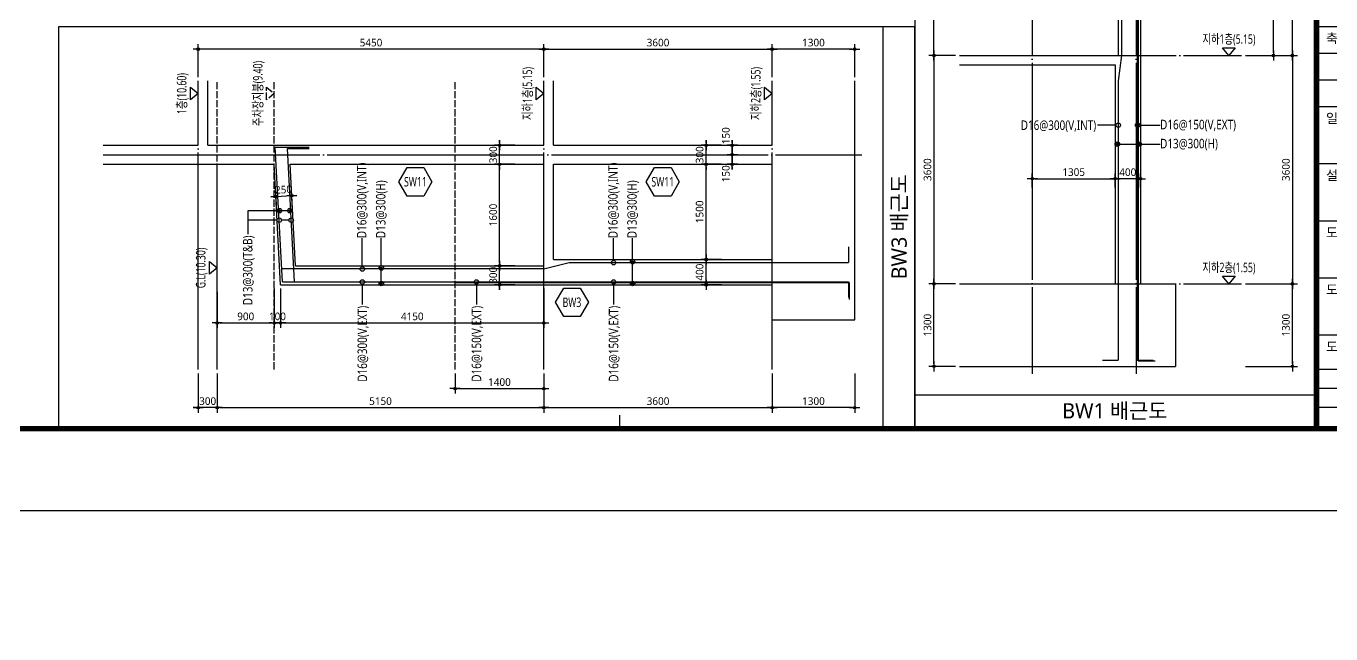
# Model space of a CAD drawing. Header units: millimetres. Extents: x 317501 to 2277231, y -321722 to 1186893.
# Drawn here: x 342548 to 363118, y -245830 to -236252 of the extents above; entities that cross this region are included whole.
import ezdxf
from ezdxf.enums import TextEntityAlignment as Align
from ezdxf.xclip import XClip

# ---------------------------------------------------------------- set-up
doc = ezdxf.new("R2010")
doc.units = ezdxf.units.MM
doc.header["$LTSCALE"] = 57
doc.header["$XCLIPFRAME"] = 0
for name, pattern in [('CEN', [62, 60, -1, 0, -1]), ('FORM_고양장항A-1BL-S-성능$0$HID', [2.3, 1.5, -0.8]), ('HID', [2.5, 2, -0.5])]:
    doc.linetypes.add(name, pattern=pattern)
doc.layers.get('Defpoints').update_dxf_attribs({"color": 145})
for name, color, linetype in [('BAR', 2, 'Continuous'), ('BARR', 1, 'Continuous'), ('CEN', 1, 'CEN'), ('DIM', 7, 'Continuous'), ('FORM_고양장항A-1BL-S-성능$0$FORM', 7, 'Continuous'), ('FORM_고양장항A-1BL-S-성능$0$FTEXT', 3, 'Continuous'), ('GL', 3, 'Continuous'), ('LEADER', 7, 'Continuous'), ('M', 7, 'Continuous'), ('NAME-W', 4, 'Continuous'), ('SEC', 11, 'Continuous'), ('TEXT-배근', 3, 'Continuous'), ('XS-벽체$0$BAR', 3, 'Continuous'), ('XS-벽체$0$WALL', 4, 'Continuous')]:
    doc.layers.add(name, color=color, linetype=linetype)
doc.layers.add('FORM_고양장항A-1BL-S-성능$0$DEFPOINT', color=144, linetype='Continuous', plot=False)
doc.layers.add('TEXT', color=3, linetype='Continuous', lineweight=9)
doc.styles.add('FORM_고양장항A-1BL-S-성능$0$맑은고딕', font='malgun.ttf')
doc.styles.add('맑은고딕', font='malgun.ttf')
doc.dimstyles.new('DIM_40', dxfattribs={"dimscale": 40, "dimtxt": 3, "dimasz": 1, "dimexe": 2, "dimexo": 1.5, "dimgap": 1, "dimtad": 1, "dimdec": 0, "dimzin": 0, "dimdsep": 46, "dimtxsty": '맑은고딕', "dimblk1": 'DIMDOT', "dimblk2": 'DIMDOT', "dimsah": 1, "dimcen": 0.09, "dimdle": 2, "dimclrd": 7, "dimclre": 7, "dimclrt": 6, "dimadec": 0, "dimazin": 0, "dimtfac": 1, "dimtdec": 0, "dimtix": 1, "dimtmove": 2, "dimatfit": 3, "dimldrblk": 'DIMDOT', "dimfxl": 0, "dimtolj": 1, "dimtzin": 0, "dimarcsym": 0})

# ---------------------------------------------------------------- blocks, each defined once
blk = doc.blocks.new('XS-벽체', base_point=(1093553, 0))
at = {"layer": 'XS-벽체$0$BAR'}
blk.add_line((45421, 441908), (45421, 429669), dxfattribs=at)
at = {"layer": 'XS-벽체$0$WALL'}
blk.add_line((45391, 441538), (45391, 397938), dxfattribs=at)
blk = doc.blocks.new('DIMDOT')
at = {"layer": 'DIM', "linetype": 'Continuous'}
blk.add_line((-2, 0), (2, 0), dxfattribs=at)
for radius in [0.5, 0.25]:
    blk.add_circle((0, 0), radius, dxfattribs=at)
blk = doc.blocks.new('*D222')
at = {"layer": 'Defpoints', "color": 0, "transparency": 16777216}
for p in [(361711, -236714), (361711, -240314), (362511, -240314)]:
    blk.add_point(p, dxfattribs=at)
at = {"layer": 'DIM', "color": 7, "lineweight": -2, "transparency": 16777216}
for p, q in [((361771, -236714), (362591, -236714)), ((362511, -236754), (362511, -240274)), ((361771, -240314), (362591, -240314))]:
    blk.add_line(p, q, dxfattribs=at)
at = {"layer": 'DIM', "color": 7, "lineweight": -2, "transparency": 16777216, "xscale": 40, "yscale": 40, "zscale": 40}
for p, rotation in [((362511, -236714), 90), ((362511, -240314), 270)]:
    blk.add_blockref('DIMDOT', p, dxfattribs=dict(at, rotation=rotation))
at = {"layer": 'DIM', "color": 6, "transparency": 16777216, "insert": (362409, -238514), "char_height": 120, "attachment_point": 5, "rotation": 90, "style": '맑은고딕'}
blk.add_mtext('\\A1;3600', dxfattribs=at)
blk = doc.blocks.new('*D223')
at = {"layer": 'Defpoints', "color": 0, "transparency": 16777216}
for p in [(361711, -231564), (362511, -231564), (361711, -236714)]:
    blk.add_point(p, dxfattribs=at)
at = {"layer": 'DIM', "color": 7, "lineweight": -2, "transparency": 16777216}
for p, q in [((361771, -231564), (362591, -231564)), ((362511, -236674), (362511, -231604)), ((361771, -236714), (362591, -236714))]:
    blk.add_line(p, q, dxfattribs=at)
at = {"layer": 'DIM', "color": 7, "lineweight": -2, "transparency": 16777216, "xscale": 40, "yscale": 40, "zscale": 40}
for p, rotation in [((362511, -231564), 90), ((362511, -236714), 270)]:
    blk.add_blockref('DIMDOT', p, dxfattribs=dict(at, rotation=rotation))
at = {"layer": 'DIM', "color": 6, "transparency": 16777216, "insert": (362409, -234139), "char_height": 120, "attachment_point": 5, "rotation": 90, "style": '맑은고딕'}
blk.add_mtext('\\A1;5150', dxfattribs=at)
blk = doc.blocks.new('*D224')
at = {"layer": 'Defpoints', "color": 0, "transparency": 16777216}
for p in [(361711, -240314), (362511, -240314), (361711, -241614)]:
    blk.add_point(p, dxfattribs=at)
at = {"layer": 'DIM', "color": 7, "lineweight": -2, "transparency": 16777216}
for p, q in [((361771, -240314), (362591, -240314)), ((362511, -241574), (362511, -240354)), ((361771, -241614), (362591, -241614))]:
    blk.add_line(p, q, dxfattribs=at)
at = {"layer": 'DIM', "color": 7, "lineweight": -2, "transparency": 16777216, "xscale": 40, "yscale": 40, "zscale": 40}
for p, rotation in [((362511, -240314), 90), ((362511, -241614), 270)]:
    blk.add_blockref('DIMDOT', p, dxfattribs=dict(at, rotation=rotation))
at = {"layer": 'DIM', "color": 6, "transparency": 16777216, "insert": (362409, -240964), "char_height": 120, "attachment_point": 5, "rotation": 90, "style": '맑은고딕'}
blk.add_mtext('\\A1;1300', dxfattribs=at)
blk = doc.blocks.new('*D226')
at = {"layer": 'Defpoints', "color": 0, "transparency": 16777216}
for p in [(357261, -236714), (356861, -240314), (357261, -240314)]:
    blk.add_point(p, dxfattribs=at)
at = {"layer": 'DIM', "color": 7, "lineweight": -2, "transparency": 16777216}
for p, q in [((357201, -236714), (356781, -236714)), ((356861, -236754), (356861, -240274)), ((357201, -240314), (356781, -240314))]:
    blk.add_line(p, q, dxfattribs=at)
at = {"layer": 'DIM', "color": 7, "lineweight": -2, "transparency": 16777216, "xscale": 40, "yscale": 40, "zscale": 40}
for p, rotation in [((356861, -236714), 90), ((356861, -240314), 270)]:
    blk.add_blockref('DIMDOT', p, dxfattribs=dict(at, rotation=rotation))
at = {"layer": 'DIM', "color": 6, "transparency": 16777216, "insert": (356759, -238514), "char_height": 120, "attachment_point": 5, "rotation": 90, "style": '맑은고딕'}
blk.add_mtext('\\A1;3600', dxfattribs=at)
blk = doc.blocks.new('*D227')
at = {"layer": 'Defpoints', "color": 0, "transparency": 16777216}
for p in [(356861, -231264), (357261, -231264), (357261, -236714)]:
    blk.add_point(p, dxfattribs=at)
at = {"layer": 'DIM', "color": 7, "lineweight": -2, "transparency": 16777216}
for p, q in [((357201, -231264), (356781, -231264)), ((356861, -236674), (356861, -231304)), ((357201, -236714), (356781, -236714))]:
    blk.add_line(p, q, dxfattribs=at)
at = {"layer": 'DIM', "color": 7, "lineweight": -2, "transparency": 16777216, "xscale": 40, "yscale": 40, "zscale": 40}
for p, rotation in [((356861, -231264), 90), ((356861, -236714), 270)]:
    blk.add_blockref('DIMDOT', p, dxfattribs=dict(at, rotation=rotation))
at = {"layer": 'DIM', "color": 6, "transparency": 16777216, "insert": (356759, -233989), "char_height": 120, "attachment_point": 5, "rotation": 90, "style": '맑은고딕'}
blk.add_mtext('\\A1;5450', dxfattribs=at)
blk = doc.blocks.new('*D231')
at = {"layer": 'Defpoints', "color": 0, "transparency": 16777216}
for p in [(356861, -240314), (357261, -240314), (357261, -241614)]:
    blk.add_point(p, dxfattribs=at)
at = {"layer": 'DIM', "color": 7, "lineweight": -2, "transparency": 16777216}
for p, q in [((357201, -240314), (356781, -240314)), ((356861, -241574), (356861, -240354)), ((357201, -241614), (356781, -241614))]:
    blk.add_line(p, q, dxfattribs=at)
at = {"layer": 'DIM', "color": 7, "lineweight": -2, "transparency": 16777216, "xscale": 40, "yscale": 40, "zscale": 40}
for p, rotation in [((356861, -240314), 90), ((356861, -241614), 270)]:
    blk.add_blockref('DIMDOT', p, dxfattribs=dict(at, rotation=rotation))
at = {"layer": 'DIM', "color": 6, "transparency": 16777216, "insert": (356759, -240964), "char_height": 120, "attachment_point": 5, "rotation": 90, "style": '맑은고딕'}
blk.add_mtext('\\A1;1300', dxfattribs=at)
blk = doc.blocks.new('*D236')
at = {"layer": 'Defpoints', "color": 0, "transparency": 16777216}
for p in [(350014, -238429), (350314, -238429), (350314, -240029)]:
    blk.add_point(p, dxfattribs=at)
at = {"layer": 'DIM', "color": 7, "lineweight": -2, "transparency": 16777216}
for p, q in [((350254, -238429), (349934, -238429)), ((350014, -239989), (350014, -238469)), ((350254, -240029), (349934, -240029))]:
    blk.add_line(p, q, dxfattribs=at)
at = {"layer": 'DIM', "color": 7, "lineweight": -2, "transparency": 16777216, "xscale": 40, "yscale": 40, "zscale": 40}
for p, rotation in [((350014, -238429), 90), ((350014, -240029), 270)]:
    blk.add_blockref('DIMDOT', p, dxfattribs=dict(at, rotation=rotation))
at = {"layer": 'DIM', "color": 6, "transparency": 16777216, "insert": (349911, -239229), "char_height": 120, "attachment_point": 5, "rotation": 90, "style": '맑은고딕'}
blk.add_mtext('\\A1;1600', dxfattribs=at)
blk = doc.blocks.new('*D237')
at = {"layer": 'Defpoints', "color": 0, "transparency": 16777216}
for p in [(350711, -241664), (354311, -241664), (354311, -242264)]:
    blk.add_point(p, dxfattribs=at)
at = {"layer": 'DIM', "color": 7, "lineweight": -2, "transparency": 16777216}
for p, q in [((350711, -241724), (350711, -242344)), ((354311, -241724), (354311, -242344)), ((350751, -242264), (354271, -242264))]:
    blk.add_line(p, q, dxfattribs=at)
at = {"layer": 'DIM', "color": 7, "lineweight": -2, "transparency": 16777216, "xscale": 40, "yscale": 40, "zscale": 40, "rotation": 180}
blk.add_blockref('DIMDOT', (350711, -242264), dxfattribs=at)
at = {"layer": 'DIM', "color": 7, "lineweight": -2, "transparency": 16777216, "xscale": 40, "yscale": 40, "zscale": 40}
blk.add_blockref('DIMDOT', (354311, -242264), dxfattribs=at)
at = {"layer": 'DIM', "color": 6, "transparency": 16777216, "insert": (352511, -242162), "char_height": 120, "attachment_point": 5, "style": '맑은고딕'}
blk.add_mtext('\\A1;3600', dxfattribs=at)
blk = doc.blocks.new('*D238')
at = {"layer": 'Defpoints', "color": 0, "transparency": 16777216}
for p in [(345261, -241664), (345561, -241664), (345261, -242264)]:
    blk.add_point(p, dxfattribs=at)
at = {"layer": 'DIM', "color": 7, "lineweight": -2, "transparency": 16777216}
for p, q in [((345261, -241724), (345261, -242344)), ((345561, -241724), (345561, -242344)), ((345221, -242264), (345181, -242264)), ((345561, -242264), (345261, -242264)), ((345601, -242264), (345641, -242264))]:
    blk.add_line(p, q, dxfattribs=at)
at = {"layer": 'DIM', "color": 7, "lineweight": -2, "transparency": 16777216, "xscale": 40, "yscale": 40, "zscale": 40}
blk.add_blockref('DIMDOT', (345261, -242264), dxfattribs=at)
at = {"layer": 'DIM', "color": 7, "lineweight": -2, "transparency": 16777216, "xscale": 40, "yscale": 40, "zscale": 40, "rotation": 180}
blk.add_blockref('DIMDOT', (345561, -242264), dxfattribs=at)
at = {"layer": 'DIM', "color": 6, "transparency": 16777216, "insert": (345411, -242162), "char_height": 120, "attachment_point": 5, "style": '맑은고딕'}
blk.add_mtext('\\A1;300', dxfattribs=at)
blk = doc.blocks.new('*D239')
at = {"layer": 'Defpoints', "color": 0, "transparency": 16777216}
for p in [(354311, -241664), (355611, -241664), (354311, -242264)]:
    blk.add_point(p, dxfattribs=at)
at = {"layer": 'DIM', "color": 7, "lineweight": -2, "transparency": 16777216}
for p, q in [((354311, -241724), (354311, -242344)), ((355611, -241724), (355611, -242344)), ((355571, -242264), (354351, -242264))]:
    blk.add_line(p, q, dxfattribs=at)
at = {"layer": 'DIM', "color": 7, "lineweight": -2, "transparency": 16777216, "xscale": 40, "yscale": 40, "zscale": 40, "rotation": 180}
blk.add_blockref('DIMDOT', (354311, -242264), dxfattribs=at)
at = {"layer": 'DIM', "color": 7, "lineweight": -2, "transparency": 16777216, "xscale": 40, "yscale": 40, "zscale": 40}
blk.add_blockref('DIMDOT', (355611, -242264), dxfattribs=at)
at = {"layer": 'DIM', "color": 6, "transparency": 16777216, "insert": (354961, -242162), "char_height": 120, "attachment_point": 5, "style": '맑은고딕'}
blk.add_mtext('\\A1;1300', dxfattribs=at)
blk = doc.blocks.new('*D240')
at = {"layer": 'Defpoints', "color": 0, "transparency": 16777216}
for p in [(354311, -236614), (350711, -237114), (354311, -237114)]:
    blk.add_point(p, dxfattribs=at)
at = {"layer": 'DIM', "color": 7, "lineweight": -2, "transparency": 16777216}
for p, q in [((350711, -237054), (350711, -236534)), ((354311, -237054), (354311, -236534)), ((350751, -236614), (354271, -236614))]:
    blk.add_line(p, q, dxfattribs=at)
at = {"layer": 'DIM', "color": 7, "lineweight": -2, "transparency": 16777216, "xscale": 40, "yscale": 40, "zscale": 40, "rotation": 180}
blk.add_blockref('DIMDOT', (350711, -236614), dxfattribs=at)
at = {"layer": 'DIM', "color": 7, "lineweight": -2, "transparency": 16777216, "xscale": 40, "yscale": 40, "zscale": 40}
blk.add_blockref('DIMDOT', (354311, -236614), dxfattribs=at)
at = {"layer": 'DIM', "color": 6, "transparency": 16777216, "insert": (352511, -236512), "char_height": 120, "attachment_point": 5, "style": '맑은고딕'}
blk.add_mtext('\\A1;3600', dxfattribs=at)
blk = doc.blocks.new('*D241')
at = {"layer": 'Defpoints', "color": 0, "transparency": 16777216}
for p in [(345261, -236614), (345261, -237114), (350711, -237114)]:
    blk.add_point(p, dxfattribs=at)
at = {"layer": 'DIM', "color": 7, "lineweight": -2, "transparency": 16777216}
for p, q in [((345261, -237054), (345261, -236534)), ((350711, -237054), (350711, -236534)), ((350671, -236614), (345301, -236614))]:
    blk.add_line(p, q, dxfattribs=at)
at = {"layer": 'DIM', "color": 7, "lineweight": -2, "transparency": 16777216, "xscale": 40, "yscale": 40, "zscale": 40, "rotation": 180}
blk.add_blockref('DIMDOT', (345261, -236614), dxfattribs=at)
at = {"layer": 'DIM', "color": 7, "lineweight": -2, "transparency": 16777216, "xscale": 40, "yscale": 40, "zscale": 40}
blk.add_blockref('DIMDOT', (350711, -236614), dxfattribs=at)
at = {"layer": 'DIM', "color": 6, "transparency": 16777216, "insert": (347986, -236512), "char_height": 120, "attachment_point": 5, "style": '맑은고딕'}
blk.add_mtext('\\A1;5450', dxfattribs=at)
blk = doc.blocks.new('*D242')
at = {"layer": 'Defpoints', "color": 0, "transparency": 16777216}
for p in [(354311, -236614), (354311, -237114), (355611, -237114)]:
    blk.add_point(p, dxfattribs=at)
at = {"layer": 'DIM', "color": 7, "lineweight": -2, "transparency": 16777216}
for p, q in [((354311, -237054), (354311, -236534)), ((355611, -237054), (355611, -236534)), ((355571, -236614), (354351, -236614))]:
    blk.add_line(p, q, dxfattribs=at)
at = {"layer": 'DIM', "color": 7, "lineweight": -2, "transparency": 16777216, "xscale": 40, "yscale": 40, "zscale": 40, "rotation": 180}
blk.add_blockref('DIMDOT', (354311, -236614), dxfattribs=at)
at = {"layer": 'DIM', "color": 7, "lineweight": -2, "transparency": 16777216, "xscale": 40, "yscale": 40, "zscale": 40}
blk.add_blockref('DIMDOT', (355611, -236614), dxfattribs=at)
at = {"layer": 'DIM', "color": 6, "transparency": 16777216, "insert": (354961, -236512), "char_height": 120, "attachment_point": 5, "style": '맑은고딕'}
blk.add_mtext('\\A1;1300', dxfattribs=at)
blk = doc.blocks.new('*D245')
at = {"layer": 'Defpoints', "color": 0, "transparency": 16777216}
for p in [(359716, -238656), (359716, -238856), (360116, -238856)]:
    blk.add_point(p, dxfattribs=at)
at = {"layer": 'DIM', "color": 7, "lineweight": -2, "transparency": 16777216}
for p, q in [((359716, -238796), (359716, -238576)), ((360116, -238796), (360116, -238576)), ((360076, -238656), (359756, -238656))]:
    blk.add_line(p, q, dxfattribs=at)
at = {"layer": 'DIM', "color": 7, "lineweight": -2, "transparency": 16777216, "xscale": 40, "yscale": 40, "zscale": 40, "rotation": 180}
blk.add_blockref('DIMDOT', (359716, -238656), dxfattribs=at)
at = {"layer": 'DIM', "color": 7, "lineweight": -2, "transparency": 16777216, "xscale": 40, "yscale": 40, "zscale": 40}
blk.add_blockref('DIMDOT', (360116, -238656), dxfattribs=at)
at = {"layer": 'DIM', "color": 6, "transparency": 16777216, "insert": (359916, -238554), "char_height": 120, "attachment_point": 5, "style": '맑은고딕'}
blk.add_mtext('\\A1;400', dxfattribs=at)
blk = doc.blocks.new('*D246')
at = {"layer": 'Defpoints', "color": 0, "transparency": 16777216}
for p in [(359716, -238656), (358411, -238856), (359716, -238856)]:
    blk.add_point(p, dxfattribs=at)
at = {"layer": 'DIM', "color": 7, "lineweight": -2, "transparency": 16777216}
for p, q in [((358411, -238796), (358411, -238576)), ((359716, -238796), (359716, -238576)), ((358451, -238656), (359676, -238656))]:
    blk.add_line(p, q, dxfattribs=at)
at = {"layer": 'DIM', "color": 7, "lineweight": -2, "transparency": 16777216, "xscale": 40, "yscale": 40, "zscale": 40, "rotation": 180}
blk.add_blockref('DIMDOT', (358411, -238656), dxfattribs=at)
at = {"layer": 'DIM', "color": 7, "lineweight": -2, "transparency": 16777216, "xscale": 40, "yscale": 40, "zscale": 40}
blk.add_blockref('DIMDOT', (359716, -238656), dxfattribs=at)
at = {"layer": 'DIM', "color": 6, "transparency": 16777216, "insert": (359063, -238553), "char_height": 120, "attachment_point": 5, "style": '맑은고딕'}
blk.add_mtext('\\A1;1305', dxfattribs=at)
blk = doc.blocks.new('*D247')
at = {"layer": 'Defpoints', "color": 0, "transparency": 16777216}
for p in [(350014, -240029), (350314, -240029), (350314, -240329)]:
    blk.add_point(p, dxfattribs=at)
at = {"layer": 'DIM', "color": 7, "lineweight": -2, "transparency": 16777216}
for p, q in [((350254, -240029), (349934, -240029)), ((350014, -239989), (350014, -239949)), ((350014, -240329), (350014, -240029)), ((350254, -240329), (349934, -240329)), ((350014, -240369), (350014, -240409))]:
    blk.add_line(p, q, dxfattribs=at)
at = {"layer": 'DIM', "color": 7, "lineweight": -2, "transparency": 16777216, "xscale": 40, "yscale": 40, "zscale": 40}
for p, rotation in [((350014, -240029), 270), ((350014, -240329), 90)]:
    blk.add_blockref('DIMDOT', p, dxfattribs=dict(at, rotation=rotation))
at = {"layer": 'DIM', "color": 6, "transparency": 16777216, "insert": (349912, -240179), "char_height": 120, "attachment_point": 5, "rotation": 90, "style": '맑은고딕'}
blk.add_mtext('\\A1;300', dxfattribs=at)
blk = doc.blocks.new('*D248')
at = {"layer": 'Defpoints', "color": 0, "transparency": 16777216}
for p in [(345561, -241664), (350711, -241664), (350711, -242264)]:
    blk.add_point(p, dxfattribs=at)
at = {"layer": 'DIM', "color": 7, "lineweight": -2, "transparency": 16777216}
for p, q in [((345561, -241724), (345561, -242344)), ((350711, -241724), (350711, -242344)), ((345601, -242264), (350671, -242264))]:
    blk.add_line(p, q, dxfattribs=at)
at = {"layer": 'DIM', "color": 7, "lineweight": -2, "transparency": 16777216, "xscale": 40, "yscale": 40, "zscale": 40, "rotation": 180}
blk.add_blockref('DIMDOT', (345561, -242264), dxfattribs=at)
at = {"layer": 'DIM', "color": 7, "lineweight": -2, "transparency": 16777216, "xscale": 40, "yscale": 40, "zscale": 40}
blk.add_blockref('DIMDOT', (350711, -242264), dxfattribs=at)
at = {"layer": 'DIM', "color": 6, "transparency": 16777216, "insert": (348136, -242162), "char_height": 120, "attachment_point": 5, "style": '맑은고딕'}
blk.add_mtext('\\A1;5150', dxfattribs=at)
blk = doc.blocks.new('*D249')
at = {"layer": 'Defpoints', "color": 0, "transparency": 16777216}
for p in [(346561, -240329), (350711, -240329), (350711, -240929)]:
    blk.add_point(p, dxfattribs=at)
at = {"layer": 'DIM', "color": 7, "lineweight": -2, "transparency": 16777216}
for p, q in [((346561, -240389), (346561, -241009)), ((350711, -240389), (350711, -241009)), ((346601, -240929), (350671, -240929))]:
    blk.add_line(p, q, dxfattribs=at)
at = {"layer": 'DIM', "color": 7, "lineweight": -2, "transparency": 16777216, "xscale": 40, "yscale": 40, "zscale": 40, "rotation": 180}
blk.add_blockref('DIMDOT', (346561, -240929), dxfattribs=at)
at = {"layer": 'DIM', "color": 7, "lineweight": -2, "transparency": 16777216, "xscale": 40, "yscale": 40, "zscale": 40}
blk.add_blockref('DIMDOT', (350711, -240929), dxfattribs=at)
at = {"layer": 'DIM', "color": 6, "transparency": 16777216, "insert": (348636, -240827), "char_height": 120, "attachment_point": 5, "style": '맑은고딕'}
blk.add_mtext('\\A1;4150', dxfattribs=at)
blk = doc.blocks.new('*D250')
at = {"layer": 'Defpoints', "color": 0, "transparency": 16777216}
for p in [(346461, -240329), (346561, -240329), (346461, -240929)]:
    blk.add_point(p, dxfattribs=at)
at = {"layer": 'DIM', "color": 7, "lineweight": -2, "transparency": 16777216}
for p, q in [((346461, -240389), (346461, -241009)), ((346561, -240389), (346561, -241009)), ((346421, -240929), (346381, -240929)), ((346561, -240929), (346461, -240929)), ((346601, -240929), (346641, -240929))]:
    blk.add_line(p, q, dxfattribs=at)
at = {"layer": 'DIM', "color": 7, "lineweight": -2, "transparency": 16777216, "xscale": 40, "yscale": 40, "zscale": 40}
blk.add_blockref('DIMDOT', (346461, -240929), dxfattribs=at)
at = {"layer": 'DIM', "color": 7, "lineweight": -2, "transparency": 16777216, "xscale": 40, "yscale": 40, "zscale": 40, "rotation": 180}
blk.add_blockref('DIMDOT', (346561, -240929), dxfattribs=at)
at = {"layer": 'DIM', "color": 6, "transparency": 16777216, "insert": (346511, -240827), "char_height": 120, "attachment_point": 5, "style": '맑은고딕'}
blk.add_mtext('\\A1;100', dxfattribs=at)
blk = doc.blocks.new('*D251')
at = {"layer": 'Defpoints', "color": 0, "transparency": 16777216}
for p in [(345561, -240379), (346461, -240329), (346461, -240929)]:
    blk.add_point(p, dxfattribs=at)
at = {"layer": 'DIM', "color": 7, "lineweight": -2, "transparency": 16777216}
for p, q in [((345561, -240439), (345561, -241009)), ((346461, -240389), (346461, -241009)), ((345601, -240929), (346421, -240929))]:
    blk.add_line(p, q, dxfattribs=at)
at = {"layer": 'DIM', "color": 7, "lineweight": -2, "transparency": 16777216, "xscale": 40, "yscale": 40, "zscale": 40, "rotation": 180}
blk.add_blockref('DIMDOT', (345561, -240929), dxfattribs=at)
at = {"layer": 'DIM', "color": 7, "lineweight": -2, "transparency": 16777216, "xscale": 40, "yscale": 40, "zscale": 40}
blk.add_blockref('DIMDOT', (346461, -240929), dxfattribs=at)
at = {"layer": 'DIM', "color": 6, "transparency": 16777216, "insert": (346011, -240827), "char_height": 120, "attachment_point": 5, "style": '맑은고딕'}
blk.add_mtext('\\A1;900', dxfattribs=at)
blk = doc.blocks.new('*D252')
at = {"layer": 'Defpoints', "color": 0, "transparency": 16777216}
for p in [(350014, -238129), (350314, -238129), (350314, -238429)]:
    blk.add_point(p, dxfattribs=at)
at = {"layer": 'DIM', "color": 7, "lineweight": -2, "transparency": 16777216}
for p, q in [((350254, -238129), (349934, -238129)), ((350014, -238089), (350014, -238049)), ((350014, -238429), (350014, -238129)), ((350254, -238429), (349934, -238429)), ((350014, -238469), (350014, -238509))]:
    blk.add_line(p, q, dxfattribs=at)
at = {"layer": 'DIM', "color": 7, "lineweight": -2, "transparency": 16777216, "xscale": 40, "yscale": 40, "zscale": 40}
for p, rotation in [((350014, -238129), 270), ((350014, -238429), 90)]:
    blk.add_blockref('DIMDOT', p, dxfattribs=dict(at, rotation=rotation))
at = {"layer": 'DIM', "color": 6, "transparency": 16777216, "insert": (349912, -238279), "char_height": 120, "attachment_point": 5, "rotation": 90, "style": '맑은고딕'}
blk.add_mtext('\\A1;300', dxfattribs=at)
blk = doc.blocks.new('*D253')
at = {"layer": 'Defpoints', "color": 0, "linetype": 'Continuous', "transparency": 16777216}
for p in [(353680, -238129), (353830, -238129), (353830, -238279)]:
    blk.add_point(p, dxfattribs=at)
at = {"layer": 'DIM', "color": 7, "linetype": 'Continuous', "lineweight": -2, "transparency": 16777216}
for p, q in [((353770, -238129), (353600, -238129)), ((353680, -238089), (353680, -238049)), ((353680, -238279), (353680, -238129)), ((353770, -238279), (353600, -238279)), ((353680, -238319), (353680, -238359))]:
    blk.add_line(p, q, dxfattribs=at)
at = {"layer": 'DIM', "color": 7, "linetype": 'Continuous', "lineweight": -2, "transparency": 16777216, "xscale": 40, "yscale": 40, "zscale": 40}
for p, rotation in [((353680, -238129), 270), ((353680, -238279), 90)]:
    blk.add_blockref('DIMDOT', p, dxfattribs=dict(at, rotation=rotation))
at = {"layer": 'DIM', "color": 6, "linetype": 'Continuous', "transparency": 16777216, "insert": (353580, -237979), "char_height": 120, "attachment_point": 5, "rotation": 90, "style": '맑은고딕'}
blk.add_mtext('\\A1;150', dxfattribs=at)
blk = doc.blocks.new('*D254')
at = {"layer": 'Defpoints', "color": 0, "linetype": 'Continuous', "transparency": 16777216}
for p in [(353830, -238279), (353680, -238429), (353830, -238429)]:
    blk.add_point(p, dxfattribs=at)
at = {"layer": 'DIM', "color": 7, "linetype": 'Continuous', "lineweight": -2, "transparency": 16777216}
for p, q in [((353770, -238279), (353600, -238279)), ((353680, -238239), (353680, -238199)), ((353680, -238279), (353680, -238429)), ((353770, -238429), (353600, -238429)), ((353680, -238469), (353680, -238509))]:
    blk.add_line(p, q, dxfattribs=at)
at = {"layer": 'DIM', "color": 7, "linetype": 'Continuous', "lineweight": -2, "transparency": 16777216, "xscale": 40, "yscale": 40, "zscale": 40}
for p, rotation in [((353680, -238279), 270), ((353680, -238429), 90)]:
    blk.add_blockref('DIMDOT', p, dxfattribs=dict(at, rotation=rotation))
at = {"layer": 'DIM', "color": 6, "linetype": 'Continuous', "transparency": 16777216, "insert": (353580, -238579), "char_height": 120, "attachment_point": 5, "rotation": 90, "style": '맑은고딕'}
blk.add_mtext('\\A1;150', dxfattribs=at)
blk = doc.blocks.new('*D255')
at = {"layer": 'Defpoints', "color": 0, "transparency": 16777216}
for p in [(346737, -238923), (346753, -239222), (346503, -239236)]:
    blk.add_point(p, dxfattribs=at)
at = {"layer": 'DIM', "color": 7, "lineweight": -2, "transparency": 16777216}
for p, q in [((346448, -238938), (346408, -238940)), ((346500, -239176), (346483, -238856)), ((346488, -238936), (346737, -238923)), ((346750, -239163), (346733, -238843)), ((346777, -238921), (346817, -238919))]:
    blk.add_line(p, q, dxfattribs=at)
at = {"layer": 'DIM', "color": 7, "lineweight": -2, "transparency": 16777216, "xscale": 40, "yscale": 40, "zscale": 40}
for p, rotation in [((346488, -238936), 3.012787502470902), ((346737, -238923), 183.0127875024709)]:
    blk.add_blockref('DIMDOT', p, dxfattribs=dict(at, rotation=rotation))
at = {"layer": 'DIM', "color": 6, "transparency": 16777216, "insert": (346607, -238828), "char_height": 120, "attachment_point": 5, "rotation": 3.0128, "style": '맑은고딕'}
blk.add_mtext('\\A1;250', dxfattribs=at)
blk = doc.blocks.new('*D256')
at = {"layer": 'Defpoints', "color": 0, "transparency": 16777216}
for p in [(353269, -238429), (353569, -238429), (353569, -239929)]:
    blk.add_point(p, dxfattribs=at)
at = {"layer": 'DIM', "color": 7, "lineweight": -2, "transparency": 16777216}
for p, q in [((353509, -238429), (353189, -238429)), ((353269, -239889), (353269, -238469)), ((353509, -239929), (353189, -239929))]:
    blk.add_line(p, q, dxfattribs=at)
at = {"layer": 'DIM', "color": 7, "lineweight": -2, "transparency": 16777216, "xscale": 40, "yscale": 40, "zscale": 40}
for p, rotation in [((353269, -238429), 90), ((353269, -239929), 270)]:
    blk.add_blockref('DIMDOT', p, dxfattribs=dict(at, rotation=rotation))
at = {"layer": 'DIM', "color": 6, "transparency": 16777216, "insert": (353167, -239179), "char_height": 120, "attachment_point": 5, "rotation": 90, "style": '맑은고딕'}
blk.add_mtext('\\A1;1500', dxfattribs=at)
blk = doc.blocks.new('*D257')
at = {"layer": 'Defpoints', "color": 0, "transparency": 16777216}
for p in [(353269, -239929), (353569, -239929), (353569, -240329)]:
    blk.add_point(p, dxfattribs=at)
at = {"layer": 'DIM', "color": 7, "lineweight": -2, "transparency": 16777216}
for p, q in [((353509, -239929), (353189, -239929)), ((353269, -240289), (353269, -239969)), ((353509, -240329), (353189, -240329))]:
    blk.add_line(p, q, dxfattribs=at)
at = {"layer": 'DIM', "color": 7, "lineweight": -2, "transparency": 16777216, "xscale": 40, "yscale": 40, "zscale": 40}
for p, rotation in [((353269, -239929), 90), ((353269, -240329), 270)]:
    blk.add_blockref('DIMDOT', p, dxfattribs=dict(at, rotation=rotation))
at = {"layer": 'DIM', "color": 6, "transparency": 16777216, "insert": (353167, -240129), "char_height": 120, "attachment_point": 5, "rotation": 90, "style": '맑은고딕'}
blk.add_mtext('\\A1;400', dxfattribs=at)
blk = doc.blocks.new('*D258')
at = {"layer": 'Defpoints', "color": 0, "transparency": 16777216}
for p in [(353269, -238129), (353569, -238129), (353569, -238429)]:
    blk.add_point(p, dxfattribs=at)
at = {"layer": 'DIM', "color": 7, "lineweight": -2, "transparency": 16777216}
for p, q in [((353509, -238129), (353189, -238129)), ((353269, -238089), (353269, -238049)), ((353269, -238429), (353269, -238129)), ((353509, -238429), (353189, -238429)), ((353269, -238469), (353269, -238509))]:
    blk.add_line(p, q, dxfattribs=at)
at = {"layer": 'DIM', "color": 7, "lineweight": -2, "transparency": 16777216, "xscale": 40, "yscale": 40, "zscale": 40}
for p, rotation in [((353269, -238129), 270), ((353269, -238429), 90)]:
    blk.add_blockref('DIMDOT', p, dxfattribs=dict(at, rotation=rotation))
at = {"layer": 'DIM', "color": 6, "transparency": 16777216, "insert": (353167, -238279), "char_height": 120, "attachment_point": 5, "rotation": 90, "style": '맑은고딕'}
blk.add_mtext('\\A1;300', dxfattribs=at)
blk = doc.blocks.new('BAR')
at = {"layer": 'BARR'}
h = blk.add_hatch(color=256, dxfattribs=at)
edge = h.paths.add_edge_path()
edge.add_arc((0, 0), 15, 0, 360)
blk.add_circle((0, 0), 15, dxfattribs=at)
blk = doc.blocks.new('*D259')
at = {"layer": 'Defpoints', "color": 0, "transparency": 16777216}
for p in [(361711, -234814), (362211, -234814), (361711, -236714)]:
    blk.add_point(p, dxfattribs=at)
at = {"layer": 'DIM', "color": 7, "lineweight": -2, "transparency": 16777216}
for p, q in [((361771, -234814), (362291, -234814)), ((362211, -236674), (362211, -234854)), ((361771, -236714), (362291, -236714))]:
    blk.add_line(p, q, dxfattribs=at)
at = {"layer": 'DIM', "color": 7, "lineweight": -2, "transparency": 16777216, "xscale": 40, "yscale": 40, "zscale": 40}
for p, rotation in [((362211, -234814), 90), ((362211, -236714), 270)]:
    blk.add_blockref('DIMDOT', p, dxfattribs=dict(at, rotation=rotation))
at = {"layer": 'DIM', "color": 6, "transparency": 16777216, "insert": (362109, -235764), "char_height": 120, "attachment_point": 5, "rotation": 90, "style": '맑은고딕'}
blk.add_mtext('\\A1;1900', dxfattribs=at)
blk = doc.blocks.new('*D261')
at = {"layer": 'Defpoints', "color": 0, "transparency": 16777216}
for p in [(349311, -241664), (350711, -241664), (350711, -241964)]:
    blk.add_point(p, dxfattribs=at)
at = {"layer": 'DIM', "color": 7, "lineweight": -2, "transparency": 16777216}
for p, q in [((349311, -241724), (349311, -242044)), ((350711, -241724), (350711, -242044)), ((349351, -241964), (350671, -241964))]:
    blk.add_line(p, q, dxfattribs=at)
at = {"layer": 'DIM', "color": 7, "lineweight": -2, "transparency": 16777216, "xscale": 40, "yscale": 40, "zscale": 40, "rotation": 180}
blk.add_blockref('DIMDOT', (349311, -241964), dxfattribs=at)
at = {"layer": 'DIM', "color": 7, "lineweight": -2, "transparency": 16777216, "xscale": 40, "yscale": 40, "zscale": 40}
blk.add_blockref('DIMDOT', (350711, -241964), dxfattribs=at)
at = {"layer": 'DIM', "color": 6, "transparency": 16777216, "insert": (350011, -241862), "char_height": 120, "attachment_point": 5, "style": '맑은고딕'}
blk.add_mtext('\\A1;1400', dxfattribs=at)
blk = doc.blocks.new('FORM_고양장항A-1BL-S-성능')
at = {"layer": 'FORM_고양장항A-1BL-S-성능$0$DEFPOINT', "linetype": 'FORM_고양장항A-1BL-S-성능$0$HID'}
for p, q in [((820, 37), (757, 37)), ((820, 32), (757, 32)), ((820, 27), (757, 27))]:
    blk.add_line(p, q, dxfattribs=at)
at = {"layer": 'FORM_고양장항A-1BL-S-성능$0$DEFPOINT', "color": 1}
blk.add_line((573.5, 22), (573.5, 25), dxfattribs=at)
at = {"layer": 'FORM_고양장항A-1BL-S-성능$0$DEFPOINT'}
blk.add_lwpolyline([(0, 594), (0, 0), (841, 0), (841, 594), (0, 594)], dxfattribs=at)
at = {"layer": 'FORM_고양장항A-1BL-S-성능$0$FORM'}
for p, q in [((820, 127), (757, 127)), ((820, 127), (757, 127)), ((820, 120), (757, 120)), ((820, 113), (757, 113)), ((820, 106), (757, 106)), ((820, 91), (757, 91)), ((820, 76), (757, 76)), ((820, 61), (757, 61)), ((820, 46), (757, 46))]:
    blk.add_line(p, q, dxfattribs=at)
for points in [[(25, 573), (25, 21), (757, 21), (757, 573)], [(26, 572), (26, 22), (756, 22), (756, 572)], [(757, 572), (757, 22), (820, 22), (820, 572)]]:
    blk.add_lwpolyline(points, close=True, dxfattribs=at)
at = {"layer": 'FORM_고양장항A-1BL-S-성능$0$FORM', "const_width": 1}
blk.add_lwpolyline([(25.5, 572.5), (25.5, 21.5), (756.5, 21.5), (756.5, 572.5)], close=True, dxfattribs=at)
blk.add_lwpolyline([(757, 21.5), (820.5, 21.5), (820.5, 572.5), (757, 572.5)], dxfattribs=at)
at = {"layer": 'FORM_고양장항A-1BL-S-성능$0$FORM'}
blk.add_lwpolyline([(757, 21), (821, 21), (821, 573), (757, 573)], dxfattribs=at)
at = {"layer": 'FORM_고양장항A-1BL-S-성능$0$FTEXT', "style": 'FORM_고양장항A-1BL-S-성능$0$맑은고딕'}
for s, p in [('축  척', (759, 124)), ('일  자', (759, 103)), ('설계번호', (759, 88)), ('도면화일명', (759, 73)), ('도면번호', (759, 58)), ('도면명', (759, 43))]:
    blk.add_text(s, height=2.5, dxfattribs=at).set_placement(p, align=Align.MIDDLE_LEFT)

msp = doc.modelspace()

# ---------------------------------------------------------------- linework, layer by layer
at = {"layer": 'BAR'}
for p, q in [((360065.9, -230034.1), (360065.9, -241514.1)), ((359815.9, -231294.1), (359815.9, -236714.1)), ((360080.9, -234814.1), (360080.9, -241529.1)), ((359815.9, -236714.1), (359765.9, -237111.7)), ((359765.9, -237111.7), (359765.9, -241514.1)), ((346476.8, -238159.1), (347010, -238159.1)), ((346588.4, -240279.1), (346476.8, -238159.1)), ((346668.1, -238179.1), (347010, -238179.1)), ((346778.6, -240279.1), (346668.1, -238179.1)), ((355510.9, -239729.1), (355510.9, -239979.1)), ((350710.9, -240079.1), (351108.6, -239979.1)), ((351108.6, -239979.1), (355510.9, -239979.1)), ((350710.9, -240079.1), (346577.8, -240079.1)), ((346588.4, -240279.1), (355510.9, -240279.1)), ((349310.9, -240294.1), (349280.9, -240279.1)), ((349310.9, -240294.1), (355525.9, -240294.1)), ((355510.9, -240279.1), (355510.9, -240529.1)), ((355525.9, -240294.1), (355525.9, -240562.6)), ((359515.9, -241514.1), (359765.9, -241514.1)), ((360065.9, -241514.1), (360315.9, -241514.1)), ((360080.9, -241529.1), (360349.4, -241529.1))]:
    msp.add_line(p, q, dxfattribs=at)
at = {"layer": 'CEN'}
for p, q in [((358410.9, -229764.1), (358410.9, -241729.1)), ((360045.9, -229764.1), (360045.9, -241729.1)), ((357260.9, -236714.1), (361710.9, -236714.1)), ((345260.9, -241664.1), (345260.9, -237114.1)), ((350710.9, -241664.1), (350710.9, -237114.1)), ((354310.9, -241664.1), (354310.9, -237114.1)), ((343760.9, -238279.1), (355725.9, -238279.1)), ((357260.9, -240314.1), (361710.9, -240314.1))]:
    msp.add_line(p, q, dxfattribs=at)
at = {"layer": 'CEN', "linetype": 'HID'}
msp.add_line((349310.9, -241664.1), (349310.9, -237114.1), dxfattribs=at)
at = {"layer": 'Defpoints', "linetype": 'HID'}
for p, q in [((345560.9, -241664.1), (345560.9, -237114.1)), ((346460.9, -241664.1), (346460.9, -237114.1))]:
    msp.add_line(p, q, dxfattribs=at)
msp.add_lwpolyline([(346340.9, -237214.1), (346460.9, -237314.1), (346340.9, -237414.1)], close=True, dxfattribs=at)
at = {"layer": 'GL'}
msp.add_line((345560.9, -241664.1), (345560.9, -238429.1), dxfattribs=at)
at = {"layer": 'LEADER', "color": 7}
for p, q in [((356060.9, -242564.1), (356060.9, -236264.1)), ((356560.9, -242064.1), (362860.9, -242064.1))]:
    msp.add_line(p, q, dxfattribs=at)
at = {"layer": 'LEADER'}
for p, q in [((359730.9, -237813), (359438.3, -237813)), ((360105.9, -237813), (360425.9, -237813)), ((359785.9, -238113), (360060.9, -238113)), ((360130.9, -238113), (360425.9, -238113)), ((346509.5, -239160.6), (346042, -239160.6)), ((346042, -239160.6), (346042, -239531.4)), ((346670.5, -239160.6), (346579.5, -239160.6)), ((346504, -239310.6), (346042, -239310.6)), ((346693.2, -239310.6), (346574, -239310.6)), ((347848.5, -240044.1), (347848.5, -239593.5)), ((348148.5, -240029.1), (348148.5, -239593.5)), ((351809.9, -239944.1), (351809.9, -239593.5)), ((352109.9, -239929.1), (352109.9, -239593.5)), ((352109.9, -240274.1), (352109.9, -239999.1)), ((348148.5, -240274.1), (348148.5, -240099.1)), ((347848.5, -240319.1), (347848.5, -240639.1)), ((349647.9, -240319.1), (349647.9, -240639.1)), ((351809.9, -240319.1), (351809.9, -240639.1))]:
    msp.add_line(p, q, dxfattribs=at)
at = {"layer": 'LEADER', "color": 7}
for points in [[(362860.9, -242564.1), (362860.9, -229064.1), (356560.9, -229064.1), (356560.9, -242564.1)], [(356560.9, -236264.1), (343060.9, -236264.1), (343060.9, -242564.1), (356560.9, -242564.1)]]:
    msp.add_lwpolyline(points, close=True, dxfattribs=at)
at = {"layer": 'LEADER'}
for points in [[(361610.9, -236594.1), (361510.9, -236714.1), (361410.9, -236594.1)], [(345140.9, -237214.1), (345260.9, -237314.1), (345140.9, -237414.1)], [(350590.9, -237214.1), (350710.9, -237314.1), (350590.9, -237414.1)], [(354190.9, -237214.1), (354310.9, -237314.1), (354190.9, -237414.1)], [(345440.9, -239962.5), (345560.9, -240062.5), (345440.9, -240162.5)], [(361610.9, -240194.1), (361510.9, -240314.1), (361410.9, -240194.1)]]:
    msp.add_lwpolyline(points, close=True, dxfattribs=at)
for centre in [(359765.9, -237813), (360070.9, -237813), (359750.9, -238113), (360095.9, -238113), (346544.5, -239160.6), (346705.5, -239160.6), (346539, -239310.6), (346728.2, -239310.6), (347848.5, -240079.1), (348148.5, -240064.1), (351809.9, -239979.1), (352109.9, -239964.1), (347848.5, -240284.1), (349647.9, -240284.1), (351809.9, -240284.1), (348148.5, -240309.1), (352109.9, -240309.1)]:
    msp.add_circle(centre, 35, dxfattribs=at)
at = {"layer": 'M'}
for points in [[(348816, -238479.1), (348945.9, -238704.1), (348816, -238929.1), (348556.2, -238929.1), (348426.3, -238704.1), (348556.2, -238479.1)], [(352715.8, -238479.1), (352845.7, -238704.1), (352715.8, -238929.1), (352456, -238929.1), (352326.1, -238704.1), (352456, -238479.1)], [(351284, -240379.1), (351413.9, -240604.1), (351284, -240829.1), (351024.2, -240829.1), (350894.3, -240604.1), (351024.2, -240379.1)]]:
    msp.add_lwpolyline(points, close=True, dxfattribs=at)
at = {"layer": 'SEC'}
for p, q in [((360115.9, -229984.1), (360115.9, -240314.1)), ((359765.9, -231414.1), (359765.9, -236714.1)), ((357260.9, -236714.1), (359765.9, -236714.1)), ((357260.9, -236864.1), (359715.9, -236864.1)), ((359715.9, -236864.1), (359715.9, -240314.1)), ((345260.9, -238129.1), (345260.9, -237114.1)), ((345410.9, -238129.1), (345410.9, -237114.1)), ((350710.9, -238129.1), (350710.9, -237114.1)), ((350860.9, -238129.1), (350860.9, -237114.1)), ((354310.9, -238129.1), (354310.9, -237114.1)), ((355610.9, -240879.1), (355610.9, -237114.1)), ((343760.9, -238129.1), (345260.9, -238129.1)), ((345410.9, -238129.1), (350710.9, -238129.1)), ((350860.9, -238129.1), (354310.9, -238129.1)), ((343760.9, -238429.1), (346460.9, -238429.1)), ((346560.9, -240329.1), (346460.9, -238429.1)), ((346711.3, -238429.1), (350710.9, -238429.1)), ((346795.5, -240029.1), (346711.3, -238429.1)), ((350710.9, -240029.1), (350710.9, -238429.1)), ((350860.9, -239929.1), (350860.9, -238429.1)), ((350860.9, -238429.1), (354310.9, -238429.1)), ((354310.9, -239929.1), (354310.9, -238429.1)), ((346795.5, -240029.1), (350710.9, -240029.1)), ((350860.9, -239929.1), (354310.9, -239929.1)), ((346560.9, -240329.1), (354310.9, -240329.1)), ((354310.9, -240879.1), (354310.9, -240329.1)), ((357260.9, -240314.1), (359715.9, -240314.1)), ((360115.9, -240314.1), (360665.9, -240314.1)), ((360665.9, -240314.1), (360665.9, -241614.1)), ((354310.9, -240879.1), (355610.9, -240879.1)), ((357260.9, -241614.1), (360665.9, -241614.1))]:
    msp.add_line(p, q, dxfattribs=at)

# ---------------------------------------------------------------- block references
at = {"xscale": 60, "yscale": 60, "zscale": 60}
msp.add_blockref('FORM_고양장항A-1BL-S-성능', (317500.9, -243884.1), dxfattribs=at)
ref = msp.add_blockref('XS-벽체', (1395322.8, -674076.6))
XClip(ref).set_block_clipping_path([(20090.6265650072, 439917.5453104111), (51715.6265649986, 461342.5453104091)])
at = {"layer": 'BARR', "xscale": -1, "rotation": 270.0000000000026}
for p in [(359750.9, -238113), (360095.9, -238113)]:
    msp.add_blockref('BAR', p, dxfattribs=at)
at = {"layer": 'BARR', "rotation": 179.9999999999974}
for p in [(346544.5, -239160.6), (346705.5, -239160.6), (348148.5, -240064.1), (352109.9, -239964.1), (348148.5, -240309.1), (352109.9, -240309.1)]:
    msp.add_blockref('BAR', p, dxfattribs=at)

# ---------------------------------------------------------------- texts
at = {"layer": 'Defpoints', "linetype": 'HID', "style": '맑은고딕', "width": 0.7}
msp.add_text('주차장지붕(9.40)', height=150, rotation=90, dxfattribs=at).set_placement((346200.9, -237314.1), align=Align.MIDDLE_CENTER)
at = {"layer": 'NAME-W', "style": '맑은고딕', "width": 0.7}
for s, p in [('SW11', (348686.1, -238704.1)), ('SW11', (352585.9, -238704.1)), ('BW3', (351154.1, -240604.1))]:
    msp.add_text(s, height=150, dxfattribs=at).set_placement(p, align=Align.MIDDLE)
at = {"layer": 'TEXT', "style": '맑은고딕', "width": 0.7}
for s, p in [('지하1층(5.15)', (361510.9, -236454.1)), ('지하2층(1.55)', (361510.9, -240054.1))]:
    msp.add_text(s, height=150, dxfattribs=at).set_placement(p, align=Align.MIDDLE_CENTER)
for s, p in [('지하1층(5.15)', (350450.9, -237314.1)), ('지하2층(1.55)', (354050.9, -237314.1)), ('1층(10.60)', (345000.9, -237314.1)), ('G.L(10.30)', (345300.9, -240062.5))]:
    msp.add_text(s, height=150, rotation=90, dxfattribs=at).set_placement(p, align=Align.MIDDLE_CENTER)
at = {"layer": 'TEXT', "style": '맑은고딕'}
msp.add_text('BW3 배근도', height=240, rotation=90, dxfattribs=at).set_placement((356310.9, -239414.1), align=Align.MIDDLE_CENTER)
msp.add_text('BW1 배근도', height=240, dxfattribs=at).set_placement((359710.9, -242314.1), align=Align.MIDDLE_CENTER)
at = {"layer": 'TEXT-배근', "style": '맑은고딕', "width": 0.8}
msp.add_text('D16@300(V,INT)', height=150, dxfattribs=at).set_placement((359418.3, -237813), align=Align.MIDDLE_RIGHT)
for s, p in [('D16@150(V,EXT)', (360425.9, -237803)), ('D13@300(H)', (360425.9, -238103))]:
    msp.add_text(s, height=150, dxfattribs=at).set_placement(p, align=Align.MIDDLE_LEFT)
for s, p in [('D16@300(V,INT)', (347838.5, -239593.5)), ('D16@300(V,INT)', (351799.9, -239593.5)), ('D13@300(H)', (348138.5, -239593.5)), ('D13@300(H)', (352099.9, -239593.5))]:
    msp.add_text(s, height=150, rotation=90, dxfattribs=at).set_placement(p, align=Align.MIDDLE_LEFT)
for s, p in [('D13@300(T&B)', (346042, -239551.4)), ('D16@300(V,EXT)', (347848.5, -240659.1)), ('D16@150(V,EXT)', (349647.9, -240659.1)), ('D16@150(V,EXT)', (351809.9, -240659.1))]:
    msp.add_text(s, height=150, rotation=90, dxfattribs=at).set_placement(p, align=Align.MIDDLE_RIGHT)

# ---------------------------------------------------------------- dimensions: what is measured, and where the dimension line sits
at = {"layer": 'DIM'}
for base, p1, p2, angle, picture, middle in [((356860.9, -231264.1), (357260.9, -236714.1), (357260.9, -231264.1), 90, '*D227', (356758.9, -233989.1)), ((362510.9, -231564.1), (361710.9, -236714.1), (361710.9, -231564.1), 90, '*D223', (362408.6, -234139.1)), ((362210.9, -234814.1), (361710.9, -236714.1), (361710.9, -234814.1), 90, '*D259', (362108.6, -235764.1)), ((345260.9, -236614.1), (350710.9, -237114.1), (345260.9, -237114.1), 180, '*D241', (347985.9, -236512.1)), ((354310.9, -236614.1), (355610.9, -237114.1), (354310.9, -237114.1), 180, '*D242', (354960.9, -236511.7)), ((356860.9, -240314.1), (357260.9, -236714.1), (357260.9, -240314.1), 270, '*D226', (356758.9, -238514.1)), ((362510.9, -240314.1), (361710.9, -236714.1), (361710.9, -240314.1), 270, '*D222', (362408.9, -238514.1)), ((350013.7, -238129.1), (350313.7, -238429.1), (350313.7, -238129.1), 90, '*D252', (349911.7, -238279.1)), ((353269.4, -238129.1), (353569.4, -238429.1), (353569.4, -238129.1), 90, '*D258', (353167.4, -238279.1)), ((350013.7, -238429.1), (350313.7, -240029.1), (350313.7, -238429.1), 90, '*D236', (349911.3, -239229.1)), ((353269.4, -238429.1), (353569.4, -239929.1), (353569.4, -238429.1), 90, '*D256', (353167, -239179.1)), ((359715.9, -238655.7), (360115.9, -238855.7), (359715.9, -238855.7), 180, '*D245', (359915.9, -238553.7)), ((346737.3, -238922.9), (346503.4, -239235.6), (346753, -239222.5), 3.01279, '*D255', (346607.1, -238827.6)), ((350013.7, -240029.1), (350313.7, -240329.1), (350313.7, -240029.1), 90, '*D247', (349911.7, -240179.1)), ((353269.4, -239929.1), (353569.4, -240329.1), (353569.4, -239929.1), 90, '*D257', (353167.4, -240129.1)), ((356860.9, -240314.1), (357260.9, -241614.1), (357260.9, -240314.1), 90, '*D231', (356758.6, -240964.1)), ((362510.9, -240314.1), (361710.9, -241614.1), (361710.9, -240314.1), 90, '*D224', (362408.6, -240964.1)), ((346460.9, -240929.1), (346560.9, -240329.1), (346460.9, -240329.1), 180, '*D250', (346510.9, -240826.7)), ((345260.9, -242264.1), (345560.9, -241664.1), (345260.9, -241664.1), 180, '*D238', (345410.9, -242162.1)), ((354310.9, -242264.1), (355610.9, -241664.1), (354310.9, -241664.1), 180, '*D239', (354960.9, -242161.7))]:
    dim = msp.add_linear_dim(base=base, p1=p1, p2=p2, angle=angle, dimstyle='DIM_40', dxfattribs=at)
    dim.commit()
    dim.dimension.update_dxf_attribs({"geometry": picture, "text_midpoint": middle})
for base, p1, p2, picture, middle in [((354310.9, -236614.1), (350710.9, -237114.1), (354310.9, -237114.1), '*D240', (352510.9, -236512.1)), ((359715.9, -238655.7), (358410.9, -238855.7), (359715.9, -238855.7), '*D246', (359063.4, -238553.3)), ((346460.9, -240929.1), (345560.9, -240379.1), (346460.9, -240329.1), '*D251', (346010.9, -240827.1)), ((350710.9, -240929.1), (346560.9, -240329.1), (350710.9, -240329.1), '*D249', (348635.9, -240826.7)), ((350710.9, -242264.1), (345560.9, -241664.1), (350710.9, -241664.1), '*D248', (348135.9, -242161.7)), ((350710.9, -241964.1), (349310.9, -241664.1), (350710.9, -241664.1), '*D261', (350010.9, -241861.7)), ((354310.9, -242264.1), (350710.9, -241664.1), (354310.9, -241664.1), '*D237', (352510.9, -242162.1))]:
    dim = msp.add_linear_dim(base=base, p1=p1, p2=p2, dimstyle='DIM_40', dxfattribs=at)
    dim.commit()
    dim.dimension.update_dxf_attribs({"geometry": picture, "text_midpoint": middle})
at = {"layer": 'DIM', "linetype": 'Continuous'}
for base, p2, angle, picture, middle in [((353680.2, -238129.1), (353830.2, -238129.1), 90, '*D253', (353580.1, -237979.1)), ((353680.2, -238429.1), (353830.2, -238429.1), 270, '*D254', (353580.1, -238579.1))]:
    dim = msp.add_linear_dim(base=base, p1=(353830.2, -238279.1), p2=p2, angle=angle, dimstyle='DIM_40', dxfattribs=at)
    dim.commit()
    dim.dimension.update_dxf_attribs({"geometry": picture, "text_midpoint": middle, "dimtype": 160})

doc.saveas('drawing.dxf')
